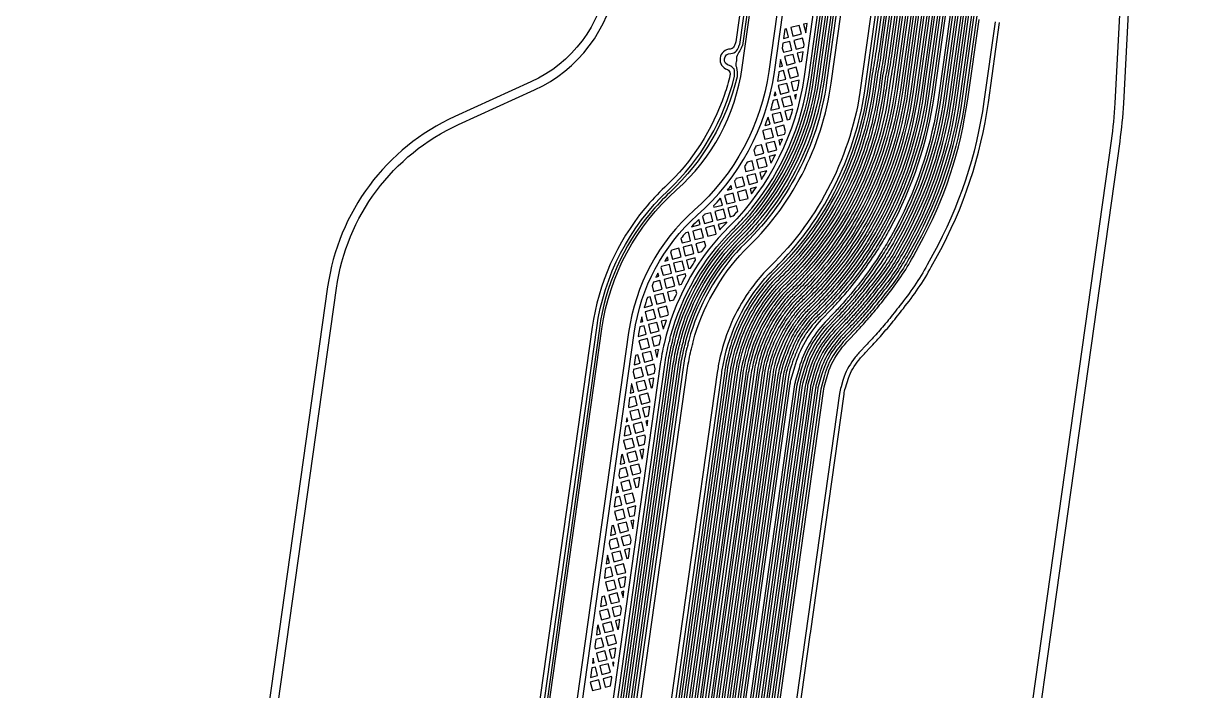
# Model space of a CAD drawing. Extents: x 150 to 463, y 50 to 272.
# Drawn here: x 180.66 to 207.08, y 145.83 to 160.93 of the extents above; entities that cross this region are included whole.
import ezdxf

# ---------------------------------------------------------------- set-up
doc = ezdxf.new("R2010")
doc.units = 0
doc.layers.add('bak_bak_btr2-bcq4636', color=9, linetype='Continuous')
doc.layers.add('bak_outline', color=8, linetype='Continuous')

msp = doc.modelspace()

# ---------------------------------------------------------------- linework, layer by layer
at = {"layer": 'bak_bak_btr2-bcq4636'}
for p, q in [((198.402, 160.932), (198.319, 160.911)), ((197.802, 160.115), (197.778, 159.945)), ((198.312, 160.289), (198.179, 160.255)), ((198.221, 159.646), (198.039, 159.599)), ((198.16, 159.32), (198.114, 159.308)), ((198.114, 159.308), (198.137, 159.219)), ((198.078, 158.989), (197.899, 158.943)), ((197.843, 158.309), (197.759, 158.287)), ((197.759, 158.287), (197.787, 158.178)), ((197.683, 157.958), (197.543, 157.921)), ((197.543, 157.921), (197.583, 157.766)), ((197.488, 157.597), (197.328, 157.556)), ((197.328, 157.556), (197.368, 157.401)), ((197.252, 157.226), (197.113, 157.19)), ((197.113, 157.19), (197.143, 157.074)), ((196.391, 156.384), (196.424, 156.259)), ((195.211, 154.22), (195.099, 154.191)), ((195.099, 154.191), (195.146, 154.01)), ((195.034, 153.554), (194.959, 153.535)), ((194.959, 153.535), (195.001, 153.373)), ((194.934, 152.908), (194.819, 152.879)), ((194.844, 152.265), (194.679, 152.223)), ((194.321, 152.007), (194.309, 151.92)), ((194.798, 151.944), (194.754, 151.932)), ((194.754, 151.932), (194.782, 151.825)), ((194.782, 151.825), (194.798, 151.944)), ((194.708, 151.301), (194.614, 151.276)), ((194.618, 150.657), (194.473, 150.62)), ((194.103, 150.455), (194.083, 150.313)), ((194.482, 149.693), (194.408, 149.674)), ((194.408, 149.674), (194.454, 149.496)), ((194.454, 149.496), (194.482, 149.693)), ((194.392, 149.05), (194.268, 149.018)), ((193.885, 148.902), (193.857, 148.705)), ((194.301, 148.407), (194.128, 148.362)), ((194.256, 148.085), (194.203, 148.071)), ((194.203, 148.071), (194.236, 147.943)), ((194.236, 147.943), (194.256, 148.085)), ((194.166, 147.442), (194.063, 147.415)), ((194.075, 146.799), (193.923, 146.759)), ((193.558, 146.573), (193.541, 146.454)), ((194.03, 146.477), (193.998, 146.469)), ((193.998, 146.469), (194.018, 146.391)), ((194.018, 146.391), (194.03, 146.477))]:
    msp.add_line(p, q, dxfattribs=at)
for points in [[(198.575, 174.621), (198.583, 174.611, -0.131128), (198.595, 174.588, 0.106139), (198.709, 174.343, 0.053546), (198.782, 174.265, -0.053498), (198.87, 174.169, -0.052892), (198.923, 174.08, -0.132253), (198.94, 173.977), (198.76, 172.694, 0.091975), (198.771, 172.34, 0.067399), (198.922, 171.928), (199.225, 171.354, -0.036746), (199.398, 170.958), (199.427, 170.881, -0.131039), (199.642, 169.031), (198.334, 159.73, -0.163327), (196.639, 156.338, 0.131967), (195.213, 153.879), (195.165, 153.683, 0.021614), (195.078, 153.218), (188.652, 107.495, 0.030161), (188.537, 106.05, 0.077088), (189.033, 102.399)], [(200.098, 174.68, 0.149414), (200.134, 174.538, -0.05097), (200.136, 174.532, 0.124583), (200.311, 174.395, -0.127127), (200.701, 174.085), (201.614, 172.874, -0.198996), (201.731, 172.418), (200.029, 160.302, -0.012848), (199.941, 159.775), (199.894, 159.444, -0.170085), (197.668, 155.135, 0.036039), (197.312, 154.693, 0.094193), (196.714, 153.348), (196.696, 153.269, 0.017656), (196.647, 152.995), (190.198, 107.106, 0.197313)], [(200.471, 174.615, 0.202262), (200.498, 174.498, -0.1152), (200.505, 174.485, 0.024082), (200.612, 174.371, -0.038219), (200.782, 174.178), (201.71, 172.946, -0.198783), (201.85, 172.401), (200.147, 160.285, -0.012779), (200.059, 159.755), (200.013, 159.427, -0.169928), (197.753, 155.05, 0.035783), (197.41, 154.625, 0.094144), (196.831, 153.321), (196.814, 153.243, 0.017658), (196.766, 152.978), (190.316, 107.089, 0.19731)], [(190.138, 107.114), (196.588, 153.004, -0.017657), (196.638, 153.282), (196.655, 153.361, -0.130859), (197.626, 155.178, 0.170248), (199.835, 159.456), (199.882, 159.786, 0.012866), (199.969, 160.31), (201.672, 172.426, 0.198996), (201.566, 172.838), (200.653, 174.049, 0.127162), (200.287, 174.34, -0.122223), (200.092, 174.492, -0.174433), (200.076, 174.508, -0.034462), (200.073, 174.511, 0.138387), (199.957, 174.6)], [(190.257, 107.098), (196.706, 152.987, -0.017658), (196.755, 153.256), (196.772, 153.335, -0.130433), (197.71, 155.092, -0.01794), (197.711, 155.093, 0.021406), (198.152, 155.548, 0.148454), (199.955, 159.448), (200, 159.766, 0.012793), (200.088, 160.294), (201.791, 172.41, 0.198786), (201.662, 172.91), (200.734, 174.142, 0.038253), (200.57, 174.328, -0.024255), (200.459, 174.447, -0.137379), (200.446, 174.459, 0.143456), (200.351, 174.515)], [(190.376, 107.081), (196.825, 152.97, -0.01763), (196.872, 153.231, -0.135611), (197.796, 155.009, 0.021282), (198.242, 155.468, 0.148297), (200.074, 159.427, 0.00777), (200.074, 159.433, -0.015446), (200.074, 159.434), (200.118, 159.746, 0.012731), (200.207, 160.277), (201.913, 172.418, 0.198499), (201.773, 172.962), (200.904, 174.118, -0.02873), (200.794, 174.296, -0.106724), (200.785, 174.307, -0.027329), (200.771, 174.34, -0.002186), (200.764, 174.354, 0.137636), (200.655, 174.462)], [(200.825, 174.534, 0.193345), (200.845, 174.333, -0.06394), (200.847, 174.325, 0.028665), (200.953, 174.153), (201.821, 172.998, -0.198502), (201.973, 172.41), (200.266, 160.269, -0.012713), (200.177, 159.735), (200.132, 159.409, -0.169765), (197.838, 154.966, 0.035528), (197.509, 154.556, 0.099432), (196.931, 153.218, 0.01763), (196.884, 152.961), (190.435, 107.073, 0.197297)], [(190.497, 107.084), (196.944, 152.952, -0.01762), (196.989, 153.205, -0.135414), (197.882, 154.924, 0.006579), (198.026, 155.064, 0.014578), (198.331, 155.388, 0.147932), (200.192, 159.402, 0.006059), (200.193, 159.413, -0.027454), (200.193, 159.416, -0.037766), (200.194, 159.42), (200.237, 159.726, 0.012633), (200.325, 160.259), (202.043, 172.484, 0.198697), (201.918, 172.969), (201.035, 174.141, -0.183075), (200.981, 174.325, 0.164766), (200.949, 174.433)], [(201.106, 174.417, 0.171345), (201.045, 174.314, -0.096418), (201.04, 174.303, 0.161902), (201.082, 174.178), (201.966, 173.005, -0.198698), (202.103, 172.476), (200.387, 160.271, -0.013082), (200.296, 159.716), (200.254, 159.419, -0.05642), (200.254, 159.412, -0.170182), (197.924, 154.882, 0.029886), (197.652, 154.551, 0.004213), (197.608, 154.488, 0.099474), (197.048, 153.192, 0.017615), (197.003, 152.944), (190.554, 107.056, 0.197286)], [(201.499, 174.418, 0.170332), (201.518, 174.298, -0.131789), (201.525, 174.283), (201.68, 174.078, -0.198919), (201.769, 173.732), (201.754, 173.625, 0.198328), (201.809, 173.413), (202.116, 173.005, -0.198839), (202.234, 172.549), (200.393, 159.448, -0.090852), (199.482, 156.708, -0.05656), (198.465, 155.268, -0.014573), (198.153, 154.937, -0.006425), (198.009, 154.797, 0.029594), (197.75, 154.48, 0.004216), (197.706, 154.419, 0.099847), (197.164, 153.162, 0.013588), (197.129, 152.977, 0.004004), (197.122, 152.93), (190.673, 107.039, 0.19729)], [(201.832, 174.364, 0.168135), (201.854, 174.246), (201.877, 174.218, -0.215062), (201.932, 174.03), (201.873, 173.608, 0.198095), (201.905, 173.485), (202.253, 173.023, -0.199002), (202.362, 172.6), (200.512, 159.431, -0.090872), (199.587, 156.65, -0.056548), (198.555, 155.188, -0.014571), (198.238, 154.852, -0.004457), (198.137, 154.753, 0.022675), (198.034, 154.645, 0.022465), (197.847, 154.41, 0.004204), (197.805, 154.35, 0.085944), (197.324, 153.316, 0.024447), (197.276, 153.091, -0.020824), (197.275, 153.089), (190.801, 107.021, 0.197275)], [(200.354, 174.13, 0.165147), (200.473, 174.062, -0.114734), (200.487, 174.057, -0.145941), (200.62, 173.988, -0.077087), (200.626, 173.982), (201.518, 172.802, -0.117926), (201.61, 172.591, -0.079299), (201.611, 172.521), (199.758, 159.343, -0.166082), (197.581, 155.218, 0.030727), (197.263, 154.833, 0.004291), (197.213, 154.762, 0.094312), (196.596, 153.374), (196.579, 153.294, 0.017683), (196.528, 153.012), (190.079, 107.122, 0.197317)], [(190.613, 107.048), (197.07, 152.987, -0.013572), (197.106, 153.174, -0.016115), (197.106, 153.176, -0.027791), (197.107, 153.179, -0.135195), (197.967, 154.84, 0.006448), (198.111, 154.979, 0.014576), (198.421, 155.308, 0.056555), (199.43, 156.737, 0.090852), (200.334, 159.456), (202.175, 172.558, 0.198838), (202.069, 172.969), (201.761, 173.377, -0.198329), (201.695, 173.633), (201.71, 173.74, 0.198918), (201.632, 174.042), (201.475, 174.251, -0.123534), (201.464, 174.262, 0.156302), (201.358, 174.326)], [(190.741, 107.03), (197.217, 153.102, -0.024394), (197.267, 153.332, -0.091429), (197.799, 154.445, -0.022477), (197.989, 154.684, -0.022647), (198.096, 154.797, 0.00445), (198.196, 154.894, 0.014569), (198.51, 155.228, 0.056557), (199.535, 156.679, 0.090864), (200.452, 159.44), (202.303, 172.609, 0.199002), (202.205, 172.987), (201.857, 173.449, -0.198135), (201.814, 173.616), (201.873, 174.039, 0.215004), (201.832, 174.179), (201.776, 174.245, -0.052682), (201.771, 174.248, 0.121171), (201.703, 174.276)], [(190.885, 107.192), (197.326, 153.023, -0.030934), (197.383, 153.3, -0.085915), (197.854, 154.316, -0.004204), (197.896, 154.375, -0.022473), (198.079, 154.606, -0.022666), (198.179, 154.71, 0.00446), (198.281, 154.809, 0.014574), (198.6, 155.149, 0.056553), (199.64, 156.621, 0.090857), (200.571, 159.423), (202.433, 172.67, 0.198639), (202.349, 172.996), (201.953, 173.522, -0.198105), (201.932, 173.6), (202.004, 174.11, -0.097183), (202.004, 174.122, 0.194175), (201.975, 174.259)], [(202.129, 174.235, 0.139654), (202.071, 174.144, -0.03308), (202.068, 174.111, -0.097907), (202.063, 174.099), (201.992, 173.592, 0.197705), (202.001, 173.558), (202.396, 173.032, -0.198647), (202.492, 172.662), (200.63, 159.415, -0.090866), (199.693, 156.592, -0.056549), (198.645, 155.109, -0.014574), (198.323, 154.767, -0.004471), (198.22, 154.667, 0.02263), (198.124, 154.566, 0.022486), (197.944, 154.339, 0.004217), (197.903, 154.281, 0.085871), (197.44, 153.285, 0.030903), (197.386, 153.015), (190.945, 107.183, 0.13433)], [(191.004, 107.175), (197.445, 153.007, -0.03091), (197.498, 153.269, -0.085882), (197.953, 154.247, -0.004187), (197.993, 154.304, -0.02251), (198.17, 154.527, -0.022689), (198.262, 154.624, 0.004452), (198.365, 154.724, 0.014583), (198.69, 155.069, 0.056538), (199.745, 156.563, 0.090869), (200.69, 159.406), (202.552, 172.661, 0.198851), (202.448, 173.064), (202.097, 173.53, -0.198939), (202.076, 173.609), (202.149, 174.124, -0.20099), (202.192, 174.196, 0.014498), (202.201, 174.203), (202.217, 174.215, -0.16702), (202.23, 174.231, -0.005361), (202.234, 174.235, 0.140077), (202.269, 174.321)], [(202.366, 174.192, 0.161697), (202.262, 174.174), (202.227, 174.148, 0.199946), (202.208, 174.115), (202.136, 173.6, 0.199006), (202.145, 173.566), (202.496, 173.1, -0.198855), (202.612, 172.652), (200.749, 159.398, -0.090875), (199.798, 156.534, -0.056539), (198.734, 155.029, -0.014588), (198.408, 154.681, -0.004458), (198.303, 154.58, 0.022668), (198.215, 154.488, 0.022521), (198.042, 154.269, 0.00418), (198.002, 154.213, 0.085844), (197.556, 153.254, 0.030897), (197.505, 152.998), (191.063, 107.167, 0.134309)], [(202.745, 173.938, -2.551562), (202.904, 173.84, 0.248014), (202.794, 173.714, -0.121073), (202.789, 173.702, 0.032699), (202.771, 173.62), (202.749, 173.462, 0.156344), (202.819, 173.059, -0.095443), (202.872, 172.881, -0.051998), (202.867, 172.744), (200.987, 159.365, -0.105339), (199.759, 155.993, -0.0058), (199.728, 155.945, -0.040157), (198.913, 154.869, -0.014585), (198.577, 154.511, -0.004164), (198.477, 154.414, 0.026104), (198.376, 154.307, 0.019914), (198.236, 154.127, 0.004144), (198.198, 154.075, 0.008026), (198.147, 153.999, 0.018978), (198.037, 153.812, 0.034871), (197.791, 153.182, 0.040718), (197.742, 152.965), (191.301, 107.134, 0.134255)], [(190.019, 107.13), (196.469, 153.02, -0.017683), (196.521, 153.307), (196.538, 153.389, -0.130764), (197.537, 155.259, -0.015801), (197.544, 155.265, 0.021526), (197.973, 155.707, 0.143837), (199.699, 159.353), (201.552, 172.53, 0.079607), (201.551, 172.58, 0.117777), (201.47, 172.765), (200.583, 173.94, -0.028079), (200.581, 173.942, 0.148147), (200.478, 173.998, -0.113249), (200.463, 173.997, 0.164963), (200.33, 173.964)], [(191.242, 107.142), (197.683, 152.974, -0.040773), (197.733, 153.2, -0.03499), (197.984, 153.84, -0.01905), (198.097, 154.032, -0.00808), (198.149, 154.11, -0.004148), (198.188, 154.163, -0.019886), (198.33, 154.346, -0.026069), (198.436, 154.457, 0.004159), (198.535, 154.554, 0.014583), (198.869, 154.909, 0.040174), (199.678, 155.978, 0.005829), (199.708, 156.025, 0.014662), (199.956, 156.447, 0.090874), (200.927, 159.373), (202.808, 172.753, 0.051888), (202.812, 172.877, 0.094545), (202.765, 173.032, -0.156316), (202.69, 173.47), (202.712, 173.628, -0.063546), (202.759, 173.8, 0.17017), (202.747, 173.931, -0.066663), (202.745, 173.938)], [(191.598, 107.093), (198.018, 152.775, -0.034933), (198.041, 152.882), (198.12, 153.16, -0.120556), (198.737, 154.239), (198.936, 154.449, 0.008583), (199.138, 154.67, 0.040001), (199.979, 155.779, -0.024259), (199.981, 155.783, -0.01633), (199.983, 155.786, 0.005148), (200.013, 155.834, 0.011098), (200.212, 156.166, 0.00357), (200.272, 156.274, 0.090865), (201.283, 159.323), (203.052, 171.905, -0.156117), (203.257, 172.33, 0.057318), (203.311, 172.402, 0.09793), (203.416, 172.704), (203.558, 173.713, -0.080926), (203.558, 173.73, 0.154137), (203.537, 173.848)], [(203.715, 173.823, 0.155105), (203.663, 173.715, -0.077182), (203.658, 173.699), (203.516, 172.69, -0.097992), (203.398, 172.35, -0.057483), (203.33, 172.26, 0.155911), (203.152, 171.891), (201.384, 159.309, -0.094372), (200.3, 156.116, -0.011096), (200.1, 155.78, -0.005099), (200.068, 155.731, -0.022444), (200.066, 155.727, -0.014718), (200.064, 155.725, -0.040004), (199.214, 154.602, -0.008569), (199.01, 154.379), (198.81, 154.169, 0.120556), (198.218, 153.132), (198.138, 152.854, 0.034937), (198.119, 152.761), (191.698, 107.079, 0.13416)], [(191.877, 107.054), (198.297, 152.736, -0.034935), (198.311, 152.804), (198.391, 153.082, -0.065949), (198.636, 153.644, -0.04457), (199.015, 154.124), (199.14, 154.255, 0.00857), (199.349, 154.482, 0.00976), (199.577, 154.749, 0.011377), (199.83, 155.071, -0.013202), (199.831, 155.072, 0.046541), (200.377, 155.88), (200.519, 156.138, 0.090863), (201.562, 159.284), (203.33, 171.865, -0.198947), (203.522, 172.19, 0.198393), (203.661, 172.427), (203.747, 173.037, -0.172955), (203.96, 173.444, 0.164678), (204.151, 173.795, -0.135781), (204.151, 173.812, 0.142501), (204.119, 173.949)], [(204.296, 173.933, 0.162645), (204.214, 173.797, -0.064133), (204.211, 173.79, -0.166576), (204, 173.4, 0.172915), (203.806, 173.029), (203.72, 172.418, -0.198512), (203.558, 172.142, 0.19886), (203.39, 171.856), (201.621, 159.275, -0.090863), (200.571, 156.11), (200.43, 155.851, -0.046512), (199.878, 155.034, -0.011365), (199.623, 154.711, -0.009756), (199.393, 154.443, -0.008562), (199.184, 154.214), (199.059, 154.082, 0.044548), (198.686, 153.612, 0.065732), (198.449, 153.066), (198.369, 152.787, 0.034919), (198.356, 152.727), (191.936, 107.046, 0.134094)], [(191.758, 107.071), (198.178, 152.752, -0.035072), (198.196, 152.837), (198.276, 153.116, -0.120543), (198.854, 154.128), (199.053, 154.338, 0.008577), (199.259, 154.562, 0.009763), (199.484, 154.825, 0.030179), (200.114, 155.691, -0.031889), (200.116, 155.694, -0.033025), (200.118, 155.698, 0.005133), (200.151, 155.748, 0.011099), (200.352, 156.086, 0.002151), (200.389, 156.152, 0.092271), (201.443, 159.3), (203.212, 171.882, -0.198644), (203.449, 172.286, 0.198515), (203.542, 172.444), (203.675, 173.39, -0.118608), (203.771, 173.632, 0.054059), (203.782, 173.681)], [(203.879, 173.598, 0.112276), (203.79, 173.549, 0.089201), (203.735, 173.382), (203.602, 172.435, -0.198871), (203.485, 172.238, 0.198447), (203.271, 171.874), (201.503, 159.292, -0.094371), (200.404, 156.056, -0.011094), (200.201, 155.716, -0.005118), (200.168, 155.665, -0.029288), (200.166, 155.662, -0.030349), (200.165, 155.659, -0.039947), (199.303, 154.523, -0.00857), (199.097, 154.297), (198.897, 154.087, 0.120543), (198.333, 153.099), (198.254, 152.821, 0.035073), (198.237, 152.744), (191.817, 107.063, 0.134126)], [(191.995, 107.038), (198.414, 152.711, -0.034708), (198.428, 152.773), (198.507, 153.05, -0.065644), (198.737, 153.58, -0.044401), (199.103, 154.041), (199.227, 154.172, 0.008572), (199.438, 154.403, 0.009755), (199.67, 154.673, 0.011331), (199.925, 154.997, 0.046431), (200.483, 155.823), (200.624, 156.081, 0.090862), (201.681, 159.267), (203.44, 171.783, -0.180605), (203.62, 172.115, 0.180296), (203.78, 172.41), (203.865, 173.02, -0.040988), (203.886, 173.11, -0.135214), (203.959, 173.222), (204.301, 173.524), (204.308, 173.641)], [(192.114, 107.022), (198.531, 152.683, -0.034439), (198.544, 152.746), (198.622, 153.016, -0.065396), (198.839, 153.516, -0.044202), (199.19, 153.958), (199.315, 154.09, 0.008558), (199.528, 154.323, 0.009748), (199.762, 154.596, 0.011263), (200.02, 154.923, 0.046322), (200.588, 155.765), (200.73, 156.023, 0.090846), (201.799, 159.25), (203.558, 171.766, -0.180859), (203.699, 172.025, 0.180187), (203.898, 172.393), (203.962, 172.843, -0.320742), (204.404, 173.308, 0.320328), (204.668, 173.586), (204.679, 173.66, -0.118634), (204.678, 173.675, -0.012346), (204.68, 173.687, 0.137936), (204.651, 173.787)], [(204.808, 173.773, 0.183009), (204.742, 173.663, -0.078962), (204.738, 173.654), (204.728, 173.578, -0.320611), (204.415, 173.249, 0.320577), (204.021, 172.834), (203.958, 172.385, -0.180283), (203.738, 171.979, 0.180777), (203.618, 171.758), (201.859, 159.242, -0.090846), (200.782, 155.995), (200.641, 155.736, -0.046295), (200.066, 154.885, -0.011218), (199.808, 154.558, -0.00974), (199.573, 154.283, -0.008553), (199.358, 154.049), (199.166, 153.844, 0.0362), (198.889, 153.484, 0.065149), (198.679, 153), (198.602, 152.729, 0.03444), (198.591, 152.675), (192.173, 107.013, 0.134032)], [(204.429, 173.549), (204.351, 173.488), (203.998, 173.177, 0.135173), (203.943, 173.092, 0.040825), (203.925, 173.012), (203.839, 172.402, -0.180386), (203.659, 172.07, 0.180548), (203.499, 171.775), (201.74, 159.259, -0.090862), (200.677, 156.052), (200.535, 155.794, -0.046402), (199.972, 154.96, -0.011284), (199.716, 154.635, -0.009751), (199.483, 154.363, -0.008565), (199.271, 154.131), (199.076, 153.923, 0.036416), (198.788, 153.548, 0.065432), (198.564, 153.033), (198.485, 152.756, 0.034708), (198.474, 152.702), (192.055, 107.03, 0.134064)], [(191.479, 107.11), (197.92, 152.941, -0.035429), (197.955, 153.105, -0.014168), (198.04, 153.356, -0.014558), (198.142, 153.608, -0.007149), (198.197, 153.73, -0.018078), (198.198, 153.732, -0.018428), (198.299, 153.902, -0.007959), (198.346, 153.972, -0.003423), (198.375, 154.013, -0.038246), (198.378, 154.016, -0.019192), (198.504, 154.179, -0.027146), (198.602, 154.284, 0.00418), (198.705, 154.384, 0.014592), (199.048, 154.75, 0.03996), (199.877, 155.843, 0.001116), (199.881, 155.849, -0.012662), (199.882, 155.851, 0.005283), (199.912, 155.897, 0.011109), (200.107, 156.225, 0.003556), (200.166, 156.331, 0.090879), (201.165, 159.34), (203.082, 172.981, 0.067852)], [(201.45, 172.544), (199.597, 159.368, -0.16642), (197.461, 155.329), (197.461, 155.329, 0.030753), (197.131, 154.928, 0.004293), (197.079, 154.855, 0.094674), (196.436, 153.405), (196.42, 153.329, 0.017682), (196.367, 153.035), (189.918, 107.145, 0.197325)], [(191.123, 107.159), (197.564, 152.99, -0.030938), (197.614, 153.238, -0.085807), (198.051, 154.179, -0.004164), (198.09, 154.233, -0.022537), (198.26, 154.448, -0.022668), (198.345, 154.537, 0.004472), (198.45, 154.639, 0.014584), (198.779, 154.989, 0.056539), (199.851, 156.505, 0.090867), (200.808, 159.39), (202.674, 172.663, 0.198916)], [(202.733, 172.655), (200.868, 159.381, -0.090873), (199.903, 156.476, -0.05654), (198.824, 154.949, -0.014582), (198.492, 154.597, -0.00448), (198.386, 154.493, 0.022666), (198.305, 154.409, 0.022529), (198.139, 154.198, 0.004171), (198.1, 154.144, 0.008073), (198.047, 154.064, 0.077662), (197.672, 153.223, 0.030927), (197.623, 152.982), (191.182, 107.151, 0.134283)], [(191.36, 107.126), (197.802, 152.958, -0.035646), (197.841, 153.14, -0.028726), (198.032, 153.656, -0.007349), (198.09, 153.784, -0.017224), (198.091, 153.786, -0.018764), (198.198, 153.967, -0.007976), (198.247, 154.041, -0.004114), (198.284, 154.092, -0.033706), (198.287, 154.095, -0.018278), (198.412, 154.256, -0.02711), (198.519, 154.371, 0.004177), (198.62, 154.469, 0.014579), (198.958, 154.829, 0.04024), (199.781, 155.915, 0.005419), (199.81, 155.961, 0.011119), (200.003, 156.284, 0.003559), (200.061, 156.389, 0.090878), (201.046, 159.356), (202.929, 172.755, 0.15641)], [(202.988, 172.747), (201.105, 159.348, -0.105342), (199.861, 155.929, -0.005372), (199.831, 155.882, -0.001178), (199.826, 155.875, -0.039975), (199.003, 154.789, -0.014583), (198.662, 154.427, -0.004188), (198.56, 154.327, 0.027092), (198.458, 154.218, 0.01849), (198.334, 154.057, -0.038414), (198.331, 154.054, 0.003944), (198.296, 154.006, 0.00793), (198.248, 153.934, 0.018683), (198.144, 153.758, 0.007313), (198.087, 153.632, 0.028719), (197.898, 153.122, 0.035477), (197.861, 152.95), (191.42, 107.118, 0.134232)], [(203.02, 172.108), (201.224, 159.331, -0.105339), (199.962, 155.865, -0.005233), (199.932, 155.818, -0.00109), (199.928, 155.811, -0.03999), (199.093, 154.71, -0.014592), (198.747, 154.342, -0.004188), (198.644, 154.241, 0.027133), (198.55, 154.141, 0.019335), (198.426, 153.98, -0.042866), (198.423, 153.976, 0.003315), (198.395, 153.938, 0.007906), (198.349, 153.869, 0.018338), (198.251, 153.704, 0.007121), (198.197, 153.584, 0.014557), (198.096, 153.335, 0.014146), (198.013, 153.088, 0.03527), (197.98, 152.933), (191.538, 107.101)], [(192.233, 107.005), (198.65, 152.667, -0.034201), (198.66, 152.713), (198.737, 152.983, -0.065084), (198.94, 153.453, -0.036087), (199.211, 153.804, -0.00792), (199.277, 153.875), (199.402, 154.007, 0.008561), (199.618, 154.243, 0.009671), (199.853, 154.518, -0.024914), (199.855, 154.52, 0.011185), (200.114, 154.849, 0.04622), (200.693, 155.707), (200.835, 155.965, 0.090867), (201.918, 159.234), (203.655, 171.591, -0.1473)], [(203.714, 171.583), (201.978, 159.226, -0.090975), (200.885, 155.933), (200.746, 155.679, -0.046194), (200.161, 154.811, -0.011068), (199.903, 154.484, -0.023809), (199.901, 154.482, -0.009744), (199.663, 154.203, -0.008554), (199.445, 153.966), (199.256, 153.764, 0.036015), (198.991, 153.42, 0.064815), (198.795, 152.967), (198.709, 152.658), (192.292, 106.997, 0.133995)], [(187.078, 107.355), (193.64, 154.04, -0.171129), (195.254, 157.152, 0.146464), (196.757, 159.735, 0.099134), (196.747, 159.904, -0.035373), (196.744, 159.907, 0.141358), (196.645, 159.977, -0.944827), (196.672, 160.25, 0.165407), (196.806, 160.31, 0.054653), (196.867, 160.436, -0.184671), (196.881, 160.452), (198.11, 169.188, 0.195218)], [(198.169, 169.18), (196.938, 160.432, -0.201217), (196.927, 160.412), (196.92, 160.407, -0.051603), (196.857, 160.278, -0.129413), (196.85, 160.263, 0.159355), (196.802, 160.134, -0.132578), (196.794, 160.062, 0.15417), (196.8, 159.938, -0.054118), (196.801, 159.931, -0.108023), (196.815, 159.722, -0.146538), (195.295, 157.108, 0.030969), (194.853, 156.638, 0.139408), (193.699, 154.032), (187.138, 107.346, 0.198913)], [(187.197, 107.338), (193.758, 154.024, -0.178427), (195.444, 157.162, 0.178432), (196.93, 159.93), (198.229, 169.172, 0.195238)], [(198.832, 169.087), (197.533, 159.845, -0.178462), (195.848, 156.706, 0.178398), (194.362, 153.939), (187.801, 107.253, 0.198913)], [(187.928, 107.235), (194.489, 153.921, -0.176717), (195.912, 156.591, 0.179774), (197.66, 159.826), (198.967, 169.13, 0.190023)], [(188.754, 107.481), (195.18, 153.203, -0.021514), (195.264, 153.658, -0.019416), (195.281, 153.717, 0.031186), (195.299, 153.791, -0.021253), (195.313, 153.852, -0.132), (196.712, 156.265, 0.020252), (197.045, 156.625, 0.005177), (197.125, 156.721, 0.002423), (197.152, 156.754, 0.135555), (198.437, 159.716), (199.746, 169.036, 0.129699)], [(199.806, 169.028), (198.496, 159.707, -0.163762), (196.746, 156.215, 0.13152), (195.37, 153.836, 0.021206), (195.358, 153.78, -0.031289), (195.338, 153.699, 0.019358), (195.323, 153.644, 0.021507), (195.24, 153.195), (188.813, 107.472, 0.107543)], [(188.873, 107.464), (195.299, 153.186, -0.020783), (195.378, 153.616, -0.001166), (195.383, 153.637, -0.013332), (195.397, 153.685, -0.01875), (195.398, 153.687, 0.027577), (195.416, 153.765, -0.018045), (195.43, 153.828, -0.131663), (196.797, 156.18, 0.020231), (197.136, 156.547, 0.005167), (197.218, 156.644, 0.002445), (197.246, 156.679, 0.135521), (198.555, 159.699), (199.865, 169.02, 0.129979)], [(199.925, 169.012), (198.615, 159.691, -0.163797), (196.83, 156.129, 0.131067), (195.488, 153.812, 0.017913), (195.475, 153.754, -0.027986), (195.455, 153.669, -0.022211), (195.454, 153.666, 0.012925), (195.441, 153.622, 0.001138), (195.436, 153.602, 0.020763), (195.358, 153.178), (188.932, 107.456, 0.096705)], [(188.992, 107.448), (195.418, 153.17, -0.020757), (195.495, 153.588, -0.001089), (195.5, 153.608, -0.012202), (195.51, 153.646, -0.030993), (195.512, 153.649, -0.016128), (195.512, 153.651, 0.026877), (195.534, 153.74, -0.030725), (195.534, 153.743, -0.02038), (195.548, 153.804, -0.131217), (196.881, 156.094, 0.020271), (197.228, 156.469, 0.005158), (197.311, 156.568, 0.002409), (197.339, 156.603, 0.135533), (198.674, 159.682), (199.984, 169.003, 0.129994)], [(200.043, 168.995), (198.733, 159.673, -0.137366), (197.357, 156.53, -0.005149), (197.273, 156.43, -0.020282), (196.923, 156.051, -0.005131), (196.914, 156.042, 0.130558), (195.606, 153.788, 0.020649), (195.593, 153.731, -0.032538), (195.593, 153.727, -0.026644), (195.569, 153.634, -0.031249), (195.568, 153.63, -0.016545), (195.568, 153.628, 0.011944), (195.558, 153.594, 0.001085), (195.553, 153.575, 0.02074), (195.477, 153.161), (189.051, 107.44, 0.096709)], [(189.11, 107.432), (195.536, 153.152, -0.02168), (195.616, 153.58, -0.010755), (195.624, 153.608, -0.014009), (195.625, 153.61, 0.007452), (195.627, 153.615, -0.01813), (195.627, 153.617, 0.026293), (195.652, 153.716, -0.021536), (195.652, 153.718, -0.046279), (195.653, 153.724, -0.019349), (195.664, 153.773, -0.123775), (196.863, 155.904, 0.171278), (198.784, 159.604), (200.103, 168.987, 0.129965)], [(200.162, 168.979), (198.843, 159.596, -0.171246), (196.904, 155.861, 0.123642), (195.722, 153.757, 0.019329), (195.712, 153.713, -0.020976), (195.711, 153.71, -0.045941), (195.711, 153.705, -0.026641), (195.684, 153.599, -0.022757), (195.683, 153.596, -0.005936), (195.682, 153.59, 0.01039), (195.674, 153.565, 0.00103), (195.671, 153.548, 0.020742), (195.596, 153.144), (189.64, 110.766, -0.016404)], [(189.75, 110.809), (195.697, 153.129, -0.020756), (195.771, 153.525, -0.000973), (195.775, 153.541, -0.010451), (195.781, 153.562, 0.013482), (195.783, 153.569, 0.026614), (195.812, 153.685), (195.821, 153.73, -0.123483), (196.977, 155.788, 0.17111), (198.946, 159.581), (200.264, 168.965, 0.130389)], [(205.739, 166.278), (205.365, 159.129, -0.021821), (205.283, 158.278), (198.163, 107.621, 0.154619)], [(197.571, 166.098), (196.787, 160.518, -0.026181), (196.785, 160.508), (196.784, 160.508), (196.783, 160.501, -0.035352), (196.781, 160.495), (196.77, 160.47, -0.037151), (196.738, 160.397, -0.234389), (196.663, 160.35, 0.852748), (196.596, 159.887, -0.282394), (196.658, 159.802, -0.037203), (196.655, 159.754, -0.021892), (196.531, 159.324, -0.123909), (195.183, 157.227, 0.030968), (194.728, 156.743, 0.13942), (193.538, 154.055), (186.976, 107.369, 0.198905)], [(180.864, 105.955), (187.748, 154.941, -0.256399), (190.513, 158.642), (192.234, 159.425, 0.25636), (194.077, 161.892)], [(192.447, 107.618), (198.77, 152.607, -0.034514), (198.814, 152.813), (198.892, 153.071, -0.007678), (198.894, 153.076, -0.075385), (199.204, 153.61, -0.012678), (199.301, 153.724, -0.007289), (199.359, 153.787, -0.01043), (199.364, 153.793), (199.489, 153.925, 0.008567), (199.708, 154.164, 0.004833), (199.829, 154.302, 0.004895), (199.947, 154.444, -0.009325), (199.952, 154.449, 0.010843), (200.206, 154.771, -0.010813), (200.211, 154.777, 0.045925), (200.798, 155.649), (200.94, 155.907, 0.090878), (202.037, 159.217), (202.291, 161.023, 0.007265)], [(202.654, 160.964), (202.402, 159.166, -0.09163), (201.248, 155.704), (201.121, 155.472, -0.045803), (200.498, 154.547, -0.010706), (200.237, 154.216, -0.008992), (200.233, 154.211, -0.00496), (200.108, 154.062, -0.004817), (199.983, 153.919, -0.008532), (199.757, 153.671), (199.575, 153.479, 0.012665), (199.491, 153.379, 0.074975), (199.237, 152.943, 0.016664), (199.207, 152.849), (199.168, 152.712, 0.03451), (199.134, 152.555), (192.804, 107.527, 0.001439)], [(192.912, 107.539), (198.471, 147.096), (198.472, 147.096, 0.006263), (198.475, 147.125), (199.236, 152.541, -0.034554), (199.267, 152.684), (199.334, 152.907, -0.074709), (199.571, 153.314, -0.012655), (199.652, 153.41, -0.008769), (199.711, 153.474), (199.831, 153.6, 0.00854), (200.06, 153.85, 0.004819), (200.186, 153.995), (200.186, 153.995, 0.00483), (200.309, 154.142, 0.005302), (200.317, 154.15, 0.010652), (200.579, 154.483, 0.045747), (201.212, 155.423), (201.354, 155.681, 0.090653), (202.503, 159.144), (202.756, 160.949, 0.007207)], [(198.039, 159.599), (198.089, 159.405), (198.182, 159.429, 0.009392), (198.221, 159.646)], [(197.899, 158.943), (197.949, 158.749), (198.011, 158.765, 0.009985), (198.078, 158.989)], [(196.424, 156.259, -0.009332), (196.568, 156.408), (196.569, 156.409, 0.0012), (196.587, 156.427), (196.585, 156.434), (196.391, 156.384)]]:
    msp.add_lwpolyline(points, format="xyb", dxfattribs=at)
for points in [[(198.029, 160.836), (198.079, 160.642), (198.273, 160.692), (198.223, 160.886)], [(197.868, 160.588), (197.982, 160.617), (197.932, 160.811), (197.899, 160.802)], [(197.838, 160.374), (197.864, 160.277), (198.057, 160.327), (198.007, 160.52), (197.853, 160.481)], [(198.104, 160.545), (198.154, 160.352), (198.327, 160.396), (198.335, 160.452), (198.298, 160.595)], [(197.889, 160.18), (197.939, 159.986), (198.132, 160.036), (198.082, 160.23)], [(197.964, 159.889), (198.014, 159.696), (198.208, 159.746), (198.157, 159.939)], [(197.749, 159.524), (197.799, 159.33), (197.992, 159.38), (197.942, 159.574)], [(197.824, 159.233), (197.874, 159.04), (198.067, 159.09), (198.017, 159.283)], [(197.608, 158.868), (197.658, 158.674), (197.852, 158.724), (197.802, 158.918)], [(197.468, 158.212), (197.518, 158.018), (197.712, 158.068), (197.662, 158.262)], [(197.253, 157.846), (197.303, 157.653), (197.496, 157.703), (197.446, 157.896)], [(197.037, 157.481), (197.088, 157.287), (197.281, 157.337), (197.231, 157.531)], [(196.532, 157.04), (196.582, 156.846), (196.775, 156.896), (196.725, 157.09)], [(196.822, 157.115), (196.872, 156.922), (197.065, 156.971), (197.066, 156.972), (197.016, 157.165)], [(196.316, 156.674), (196.366, 156.481), (196.56, 156.531), (196.51, 156.725)], [(195.811, 156.234), (195.861, 156.04), (196.054, 156.09), (196.004, 156.284)], [(196.101, 156.309), (196.151, 156.115), (196.336, 156.163), (196.343, 156.171), (196.295, 156.359)], [(195.595, 155.868), (195.645, 155.675), (195.839, 155.725), (195.789, 155.918)], [(195.38, 155.503), (195.43, 155.309), (195.624, 155.359), (195.574, 155.553)], [(195.165, 155.137), (195.215, 154.943), (195.408, 154.994), (195.358, 155.187)], [(194.949, 154.772), (194.999, 154.578), (195.193, 154.628), (195.143, 154.822)], [(194.734, 154.406), (194.784, 154.212), (194.978, 154.262), (194.928, 154.456)], [(194.809, 154.116), (194.859, 153.922), (195.053, 153.972), (195.003, 154.166)], [(194.594, 153.75), (194.644, 153.556), (194.837, 153.606), (194.787, 153.8)], [(194.669, 153.46), (194.719, 153.266), (194.913, 153.316), (194.862, 153.51)], [(194.49, 153.207), (194.622, 153.241), (194.572, 153.435), (194.52, 153.421)], [(194.744, 153.169), (194.794, 152.975), (194.949, 153.016), (194.964, 153.119), (194.938, 153.219)], [(194.467, 153.042), (194.504, 152.9), (194.697, 152.95), (194.647, 153.144), (194.475, 153.1)], [(194.4, 152.564), (194.482, 152.585), (194.432, 152.779), (194.43, 152.778)], [(194.529, 152.804), (194.579, 152.61), (194.772, 152.66), (194.722, 152.854)], [(194.358, 152.266), (194.363, 152.244), (194.557, 152.294), (194.507, 152.488), (194.384, 152.456)], [(194.604, 152.513), (194.654, 152.319), (194.847, 152.37), (194.797, 152.563)], [(194.388, 152.148), (194.438, 151.954), (194.632, 152.004), (194.582, 152.198)], [(194.463, 151.857), (194.514, 151.663), (194.707, 151.714), (194.657, 151.907)], [(194.264, 151.599), (194.417, 151.638), (194.367, 151.832), (194.294, 151.813)], [(194.249, 151.49), (194.298, 151.298), (194.492, 151.348), (194.442, 151.542), (194.249, 151.492)], [(194.539, 151.567), (194.589, 151.373), (194.723, 151.408), (194.745, 151.566), (194.732, 151.617)], [(194.174, 150.956), (194.277, 150.982), (194.226, 151.176), (194.204, 151.17)], [(194.323, 151.201), (194.373, 151.007), (194.567, 151.058), (194.517, 151.251)], [(194.14, 150.713), (194.158, 150.642), (194.352, 150.692), (194.302, 150.886), (194.159, 150.849)], [(194.398, 150.911), (194.448, 150.717), (194.633, 150.765), (194.636, 150.79), (194.592, 150.961)], [(194.183, 150.545), (194.233, 150.351), (194.427, 150.402), (194.377, 150.595)], [(194.038, 149.991), (194.211, 150.036), (194.161, 150.23), (194.068, 150.205)], [(194.258, 150.255), (194.308, 150.061), (194.502, 150.111), (194.452, 150.305)], [(194.043, 149.889), (194.093, 149.695), (194.287, 149.746), (194.236, 149.939)], [(194.333, 149.964), (194.383, 149.771), (194.497, 149.8), (194.527, 150.014), (194.527, 150.014)], [(193.948, 149.348), (194.071, 149.38), (194.021, 149.574), (193.978, 149.562)], [(194.118, 149.599), (194.168, 149.405), (194.362, 149.455), (194.312, 149.649)], [(193.921, 149.161), (193.953, 149.039), (194.146, 149.09), (194.096, 149.283), (193.933, 149.241)], [(194.193, 149.308), (194.243, 149.115), (194.407, 149.157), (194.418, 149.237), (194.387, 149.358)], [(193.978, 148.943), (194.028, 148.749), (194.221, 148.799), (194.171, 148.993)], [(193.812, 148.384), (193.812, 148.383), (194.006, 148.434), (193.956, 148.627), (193.842, 148.598)], [(194.053, 148.652), (194.103, 148.459), (194.297, 148.509), (194.246, 148.702)], [(193.838, 148.287), (193.888, 148.093), (194.081, 148.143), (194.031, 148.337)], [(193.722, 147.74), (193.866, 147.778), (193.816, 147.971), (193.752, 147.955)], [(193.913, 147.996), (193.963, 147.803), (194.156, 147.853), (194.106, 148.046)], [(193.703, 147.608), (193.747, 147.437), (193.941, 147.487), (193.891, 147.681), (193.707, 147.633)], [(193.988, 147.706), (194.038, 147.512), (194.181, 147.549), (194.2, 147.685), (194.181, 147.756)], [(193.631, 147.097), (193.726, 147.122), (193.676, 147.315), (193.661, 147.311)], [(193.772, 147.34), (193.822, 147.147), (194.016, 147.197), (193.966, 147.39)], [(193.594, 146.832), (193.607, 146.781), (193.801, 146.831), (193.751, 147.025), (193.616, 146.99)], [(193.848, 147.05), (193.898, 146.856), (194.09, 146.906), (194.091, 146.908), (194.041, 147.1)], [(193.632, 146.684), (193.682, 146.491), (193.876, 146.541), (193.826, 146.734)], [(193.496, 146.132), (193.661, 146.175), (193.61, 146.369), (193.526, 146.347)], [(193.707, 146.394), (193.757, 146.2), (193.951, 146.25), (193.901, 146.444)], [(193.782, 146.103), (193.832, 145.91), (193.955, 145.941), (193.982, 146.132), (193.976, 146.153)], [(193.492, 146.028), (193.542, 145.835), (193.736, 145.885), (193.686, 146.078)]]:
    msp.add_lwpolyline(points, close=True, dxfattribs=at)
for points in [[(198.319, 160.911), (198.369, 160.717), (198.372, 160.718), (198.402, 160.932)], [(197.778, 159.945), (197.842, 159.961), (197.802, 160.115)], [(198.179, 160.255), (198.229, 160.061), (198.282, 160.075), (198.312, 160.289)], [(197.661, 159.295), (197.702, 159.305), (197.681, 159.384)], [(197.449, 158.62), (197.562, 158.649), (197.52, 158.812)], [(196.601, 157.161), (196.7, 157.187), (196.681, 157.262)], [(196.283, 156.805), (196.291, 156.771), (196.485, 156.821), (196.444, 156.978)], [(195.785, 156.332), (195.786, 156.331), (195.979, 156.381), (195.951, 156.491)], [(195.178, 155.554), (195.258, 155.574), (195.239, 155.65)], [(194.981, 155.193), (195.043, 155.209), (195.024, 155.28)], [(194.634, 154.174), (194.687, 154.187), (194.66, 154.291)], [(194.819, 152.879), (194.869, 152.685), (194.904, 152.694), (194.934, 152.908)], [(194.679, 152.223), (194.729, 152.029), (194.813, 152.051), (194.844, 152.265)], [(194.309, 151.92), (194.342, 151.929), (194.321, 152.007)], [(194.614, 151.276), (194.664, 151.083), (194.678, 151.086), (194.708, 151.301)], [(194.473, 150.62), (194.524, 150.427), (194.587, 150.443), (194.618, 150.657)], [(194.083, 150.313), (194.136, 150.326), (194.103, 150.455)], [(194.268, 149.018), (194.318, 148.824), (194.361, 148.835), (194.392, 149.05)], [(193.857, 148.705), (193.931, 148.724), (193.885, 148.902)], [(194.128, 148.362), (194.178, 148.168), (194.271, 148.192), (194.301, 148.407)], [(194.063, 147.415), (194.113, 147.222), (194.136, 147.228), (194.166, 147.442)], [(193.923, 146.759), (193.973, 146.566), (194.045, 146.584), (194.075, 146.799)], [(193.541, 146.454), (193.585, 146.466), (193.558, 146.573)]]:
    msp.add_lwpolyline(points, dxfattribs=at)
for points in [[(197.729, 159.622), (197.917, 159.671), (197.867, 159.864), (197.763, 159.837), (197.76, 159.812), (197.759, 159.812, -0.008932)], [(197.577, 158.989), (197.583, 158.965), (197.777, 159.015), (197.727, 159.208), (197.633, 159.184, -0.00944)], [(197.397, 158.489), (197.443, 158.309), (197.637, 158.359), (197.587, 158.552), (197.403, 158.505, -0.000967)], [(197.683, 158.577), (197.734, 158.384), (197.889, 158.424, 0.002898), (197.913, 158.487), (197.877, 158.627)], [(197.197, 158.063), (197.228, 157.943), (197.421, 157.993), (197.371, 158.187), (197.243, 158.154, -0.004747)], [(196.983, 157.692), (197.012, 157.578), (197.206, 157.628), (197.156, 157.821), (197.045, 157.792, -0.005499)], [(196.758, 157.363), (196.797, 157.212), (196.991, 157.262), (196.941, 157.456), (196.799, 157.419, -0.003244)], [(196.607, 156.75), (196.657, 156.556), (196.729, 156.574, 0.006449), (196.83, 156.686), (196.8, 156.8)], [(196.035, 156.566), (196.076, 156.406), (196.27, 156.456), (196.22, 156.649), (196.089, 156.616, -0.003455)], [(195.544, 156.065), (195.57, 155.965), (195.764, 156.015), (195.714, 156.209), (195.655, 156.194, 0.009848)], [(195.886, 155.943), (195.936, 155.75), (196.018, 155.771, -0.006598), (196.107, 155.888), (196.079, 155.993)], [(195.313, 155.761), (195.355, 155.599), (195.548, 155.65), (195.498, 155.843), (195.342, 155.803, 0.002995)], [(195.67, 155.578), (195.72, 155.384), (195.763, 155.395, -0.00952), (195.878, 155.573), (195.864, 155.628)], [(195.094, 155.41), (195.14, 155.234), (195.333, 155.284), (195.283, 155.478), (195.106, 155.432, 0.001566)], [(194.891, 154.996), (194.924, 154.868), (195.118, 154.918), (195.068, 155.112), (194.926, 155.075, 0.005035)], [(195.455, 155.212), (195.505, 155.019), (195.556, 155.032, -0.009687), (195.659, 155.221), (195.649, 155.262)], [(195.24, 154.847), (195.29, 154.653), (195.387, 154.678, -0.007121), (195.452, 154.823), (195.433, 154.897)], [(194.716, 154.505), (194.902, 154.553), (194.852, 154.747), (194.788, 154.73, 0.013714)], [(195.024, 154.481), (195.074, 154.287), (195.251, 154.333, -0.001508), (195.261, 154.363), (195.218, 154.531)], [(194.58, 153.85), (194.762, 153.897), (194.712, 154.091), (194.614, 154.065, 0.009283), (194.588, 153.907), (194.588, 153.907)], [(194.884, 153.825), (194.934, 153.631), (195.058, 153.663, -0.002256), (195.068, 153.711, -0.037833), (195.071, 153.719), (195.094, 153.813), (195.078, 153.875)]]:
    msp.add_lwpolyline(points, format="xyb", close=True, dxfattribs=at)
for centre, radius, start, end in [((192.433, 160.561), 5.379, 346.3792, 347.3547), ((192.432, 160.56), 5.86, 346.7759, 347.787), ((192.433, 160.561), 5.379, 338.8456, 341.0192), ((192.432, 160.56), 5.86, 336.0195, 337.4086), ((192.432, 160.56), 5.86, 331.5234, 333.6352), ((192.432, 160.56), 5.86, 327.3773, 329.632), ((192.433, 160.561), 5.379, 320.7968, 322.1621), ((192.432, 160.56), 5.86, 323.4947, 325.3295), ((192.433, 160.561), 5.379, 315.7013, 318.2262), ((198.859, 153.307), 4.313, 132.4061, 135.4573), ((198.859, 153.307), 4.313, 147.087, 148.5955), ((198.859, 153.307), 4.313, 152.7682, 154.0623), ((198.859, 153.307), 4.313, 166.8007, 168.4007), ((200.502, 152.455), 5.577, 161.5528, 163.8066), ((200.502, 152.455), 5.577, 168.6319, 170.5253)]:
    msp.add_arc(centre, radius, start, end, dxfattribs=at)
at = {"layer": 'bak_outline'}
msp.add_lwpolyline([(198.362, 107.599), (205.482, 158.256, 0.021809), (205.565, 159.124), (205.939, 166.267, -0.014503), (205.986, 166.845, -0.002809), (205.987, 166.853, -0.00798), (206.019, 167.112), (206.02, 167.118), (207.077, 174.633, 0.410507), (206.65, 175.192), (197.136, 176.529, 0.145242), (196.574, 176.438), (196.354, 176.333, 0.250757), (195.797, 175.571), (193.877, 161.907, -0.255094), (192.152, 159.608), (190.43, 158.824, 0.256396), (187.55, 154.969), (180.664, 105.973, 0.207725)], format="xyb", dxfattribs=at)

doc.saveas('drawing.dxf')
